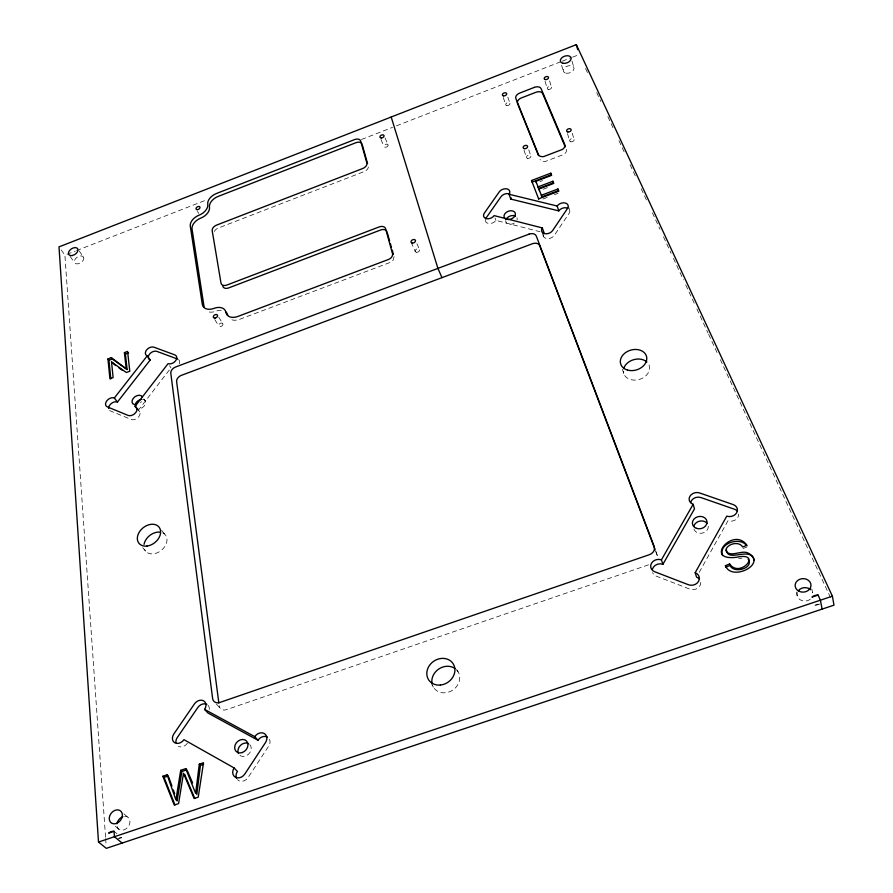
<?xml version="1.0" encoding="UTF-8"?>
<svg xmlns="http://www.w3.org/2000/svg" width="893" height="893" viewBox="0 0 893 893"><rect width="100%" height="100%" fill="white"/><g stroke="black" fill="none" stroke-linecap="round" stroke-linejoin="round"><path stroke-width="0.67" stroke-dasharray="4.46 3.35" d="M699.23 572.335L727.985 520.719A7.434 6.173 -9.4 0 0 735.385 519.882A7.434 6.173 -9.4 0 0 738.589 514.111M169.29 370.015L138.169 410.456A5.95 4.108 -35.8 0 1 138.817 416.651A5.95 4.108 -35.8 0 1 131.215 419.487L110.509 410.97A5.894 4.019 -36 0 1 108.957 409.541M743.099 548.536L747.341 546.773M105.553 837.221L64.899 255.13L75.258 251.089M76.564 250.587L206.06 200.088M361.464 139.487L392.552 127.364M396.436 125.846L560.994 61.673M562.289 61.17L571.353 57.632M572.659 57.13L579.133 54.607M540.075 181.547L542.497 180.632M543.178 189.227L548.123 187.351M543 198.983L549.284 196.605M554.319 194.696L558.092 193.268M648.552 564.845L226.42 709.689A7.111 5.682 -44.8 0 1 219.22 705.816M117.452 839.13L121.727 837.701L121.928 840.38M819.807 604.036L813.757 606.057A7.992 6.843 -0.3 0 1 818.144 604.115M738.656 558.549L742.016 558.192M485.346 220.158A5.916 4.108 -21.9 0 0 489.464 223.54A5.916 4.108 -21.9 0 0 495.939 220.392L539.997 231.722M114.047 831.316L116.927 833.716M115.342 826.315L119.171 829.519M123.881 813.836L127.666 817.084M216.352 704.03L220.471 708.551M142.701 547.722L145.972 551.595M161.655 530.386L164.837 534.315M138.236 409.842L139.766 411.896M143.896 398.981L145.403 401.024M61.215 249.973L64.899 255.13M70.112 256.403L74.532 262.609M79.22 250.966L83.585 257.184A5.291 3.304 -33.4 0 1 78.115 263.815A5.291 3.304 -33.4 0 1 75.492 258.713A5.291 3.304 -33.4 0 1 83.585 257.184M169.525 365.739L170.976 367.827M431.955 684.953L433.384 687.163M214.8 319.605L218.863 326.023M218.74 317.227L222.781 323.657A2.288 1.563 -31.6 0 1 220.538 326.604A2.288 1.563 -31.6 0 1 219.153 324.271A2.288 1.563 -31.6 0 1 222.781 323.657M456.703 669.549L458.076 671.793M197.453 211.328L198.748 213.494M585.574 68.527L588.509 74.856M596.714 92.571L600.81 101.434M607.843 116.615L613.111 128.012M618.972 140.67L624.24 152.056M630.101 164.714L636.553 178.633M641.241 188.758L647.682 202.678M652.37 212.802L659.983 229.255M663.499 236.857L671.112 253.311M673.456 258.367L683.424 279.889M685.768 284.945L694.553 303.933M696.897 308.989L708.026 333.044M708.618 334.306L717.983 354.554M720.327 359.622L830.479 597.551M411.126 242.271L415.267 251.502M416.919 243.756L419.487 249.527M380.976 139.498L384.012 146.463M385.028 137.924L388.053 144.889A2.177 1.406 -24.6 0 1 385.374 147.245A2.177 1.406 -24.6 0 1 384.671 144.9A2.177 1.406 -24.6 0 1 388.053 144.889M655.73 551.372L657.203 555.279A7.289 6.206 -14.7 0 1 657.393 558.505M495.035 218.004L495.939 220.392M542.163 232.593L543.424 236.21M655.897 551.483L657.203 555.279M503.261 97.571L505.751 104.838M524.035 150.281L526.502 157.559M507.838 97.158L509.892 103.231M528.768 149.834L530.81 155.907M568.406 206.35L569.578 210.011M622.399 369.3L623.906 374.033M545.043 81.33L547.32 88.697M549.608 80.928L551.494 87.079M567.479 133.626L569.734 141.016M572.212 133.191L574.076 139.353M561.597 65.289L563.427 71.473M572.033 61.215L573.819 67.421M796.389 592.081L797.215 595.91M811.804 588.889L812.574 592.751A7.881 6.72 -2 0 0 811.849 591.11M394.081 256.57L393.288 259.941A5.849 4.063 -25.6 0 1 389.728 262.598L239.681 319.314A11.509 7.87 -30.9 0 1 231.767 319.783M105.642 838.616L106.133 845.571M221.274 310.306A11.497 7.836 -31.6 0 0 215.849 311.233A11.386 7.68 -31.3 0 1 208.069 311.713M214.287 231.499A5.458 3.55 -30 0 1 218.305 228.028L364.132 171.59A5.503 3.605 -25.4 0 0 368.363 167.069M119.015 838.014A7.635 5.95 -53.3 0 1 121.727 837.701M810.275 599.214A7.881 6.72 -2 0 1 800.72 600.085A7.881 6.72 -2 0 1 797.371 592.439M124.607 816.369A7.535 5.86 -52.2 0 1 129.865 822.899A7.535 5.86 -52.2 0 1 122.241 830.256A7.535 5.86 -52.2 0 1 117.005 823.703M649.01 364.98A13.362 10.281 -16.3 0 1 638.718 379.603A13.362 10.281 -16.3 0 1 623.347 371.421M162.772 532.909A12.803 9.421 -39.3 0 1 162.146 549.653A12.803 9.421 -39.3 0 1 144.577 549.563M456.747 670.04A14.545 12.647 -34.8 0 1 452.282 690.401A14.545 12.647 -34.8 0 1 432.458 685.154M249.806 744.606A7.323 5.972 -47.1 0 1 248.634 754.116A7.323 5.972 -47.1 0 1 239.313 754.819M516.991 217.78A5.927 4.119 -21.2 0 1 516.969 220.002M514.268 223.083A5.927 4.119 -21.2 0 1 508.541 224.098A5.927 4.119 -21.2 0 1 505.739 220.895M708.294 526.278A7.334 6.139 -11.3 0 1 701.485 533.255A7.334 6.139 -11.3 0 1 693.727 527.93M142.634 399.338A5.883 4.052 -35.4 0 1 145.224 404.496A5.883 4.052 -35.4 0 1 138.125 408.793M566.285 149.421A5.86 3.94 -19.4 0 1 563.84 154.4L545.355 161.454A5.849 3.929 -19.9 0 1 540.042 159.445M700.726 582.359A7.535 6.497 -11 0 1 697.377 588.375A7.535 6.497 -11 0 1 689.876 589.134L656.188 576.108A7.412 6.34 -13.9 0 1 652.56 572.592M178.656 359.645A5.827 3.996 -33.6 0 1 179.214 363.819M269.496 739.315A7.356 6.05 -46.3 0 1 268.726 746.068L248.154 777.468A7.479 6.117 -48.6 0 1 237.426 779.656M208.036 705.314A7.166 5.682 -45.6 0 1 209.263 709.701M543.212 235.105A6.095 4.298 -19.9 0 0 547.621 238.621A6.095 4.298 -19.9 0 0 554.274 235.395L569.053 213.416A6.061 4.231 -19.3 0 0 568.975 209.074M187.441 743.166A7.267 5.749 -47.5 0 1 178.299 746.291M141.462 401.616A5.894 4.052 -35.3 0 1 140.435 402.721M416.384 252.25A2.333 1.619 -24.6 0 0 419.598 249.94A2.333 1.619 -24.6 0 0 416.16 249.359A2.333 1.619 -24.6 0 0 416.384 252.25M565.995 73.193A5.581 3.561 -19.2 0 0 574.032 68.337A5.581 3.561 -19.2 0 0 565.861 66.841A5.581 3.561 -19.2 0 0 565.995 73.193M548.335 89.4A2.244 1.44 -19.7 0 0 551.573 87.447A2.244 1.44 -19.7 0 0 548.313 86.822A2.244 1.44 -19.7 0 0 548.335 89.4M570.806 141.775A2.322 1.552 -19.1 0 0 574.154 139.743A2.322 1.552 -19.1 0 0 570.75 139.018A2.322 1.552 -19.1 0 0 570.806 141.775M506.733 105.541A2.221 1.44 -20.9 0 0 509.959 103.599A2.221 1.44 -20.9 0 0 506.777 102.952A2.221 1.44 -20.9 0 0 506.733 105.541M527.54 158.329A2.311 1.552 -20.4 0 0 530.889 156.308A2.311 1.552 -20.4 0 0 527.551 155.561A2.311 1.552 -20.4 0 0 527.54 158.329"/><path stroke-width="1.34" d="M196.806 794.524L200.445 765.312L199.284 764.151L203.504 762.756L198.224 797.17L194.116 798.509L183.489 773.282L178.589 803.622L174.258 805.039L162.85 776.24L167.125 774.823L168.331 775.961L164.055 777.379L162.85 776.24M199.284 764.151L195.634 793.386L185.744 768.65L180.699 770.324L175.899 799.882L167.125 774.823M184.416 776.408L184.672 774.421A105.798 87.001 -44.9 0 0 185.688 776.932L194.786 798.42M180.699 770.324L181.871 771.474L177.104 801.01L176.635 799.469M726.478 550.121C727.594 563.003 750.901 545.802 754.15 560.168M699.476 579.211A7.535 6.497 -11 0 0 696.562 577.135L695.178 572.703L726.768 516.132A7.468 6.184 -9.6 0 0 736.714 512.705A7.468 6.184 -9.6 0 0 733.209 504.59L699.621 492.958A7.334 6.05 -12 0 0 689.876 496.352A7.334 6.05 -12 0 0 693.147 504.299L694.497 508.876L662.907 564.309A7.412 6.34 -13.9 0 0 652.392 569.299M695.178 572.703A7.568 6.508 -11.2 0 1 698.583 581.31A7.568 6.508 -11.2 0 1 688.458 584.748L654.647 571.721A7.434 6.351 -14.1 0 1 651.477 563.304A7.434 6.351 -14.1 0 1 661.4 559.889L693.147 504.299M147.245 355.838L114.349 397.977A5.916 4.019 -35.9 0 0 106.825 400.801A5.916 4.019 -35.9 0 0 107.372 406.907L128.123 415.412A5.972 4.119 -35.7 0 0 135.747 412.566A5.972 4.119 -35.7 0 0 135.1 406.36L168.074 363.641A5.838 3.996 -33.6 0 0 175.597 360.805A5.838 3.996 -33.6 0 0 174.827 354.889L153.987 347.21A5.782 3.907 -33.9 0 0 146.564 350.011A5.782 3.907 -33.9 0 0 147.245 355.838L150.191 360.002L117.441 402.062A5.894 4.019 -36 0 0 111.592 403.29A5.894 4.019 -36 0 0 108.678 408.492M725.406 565.704L729.581 563.918C740.118 579.077 763.269 551.494 736.58 557.265C703.182 561.496 733.131 525.944 746.95 545.243L742.708 547.018C739.047 540.678 726.813 543.725 725.752 550.434C729.648 558.058 740.844 550.088 747.463 552.778C768.717 563.137 731.903 582.269 725.406 565.704L725.819 567.2L729.994 565.414C733.678 574.166 754.395 568.104 748.178 559.141M576.32 44.65L59.005 246.881L98.498 842.054L106.323 848.35L833.995 605.141L832.388 596.178L576.32 44.65L577.726 49.628M107.953 358.941L111.324 357.646L127.13 369.523L125.422 354.008L124.417 352.623L127.587 351.407L129.786 371.22L126.359 372.526L111.536 361.944L113.11 377.583L109.917 378.799L107.953 358.941L108.968 360.314L110.81 378.844M108.968 360.314L112.339 359.019L127.13 369.523M125.422 354.008L128.581 352.791M550.791 173.186L551.327 174.816L532.094 182.139L531.536 180.509L550.791 173.186L551.651 175.318L535.9 181.301L536.447 182.931M552.901 181.246L538.088 186.871L538.635 188.49L553.437 182.875L552.901 181.246L553.772 183.378L538.925 189.015L539.484 190.633M557.935 188.992L541.392 195.254L541.939 196.884L558.46 190.622L557.935 188.992L558.817 191.169L538.68 198.793M114.047 831.316L108.656 833.124A7.702 5.972 -53 0 1 114.047 831.316L114.438 836.719L122.14 843.07M818.066 595.084L811.971 597.127A8.059 6.876 -0.8 0 1 818.066 595.084L820.399 600.185L822.118 609.115M98.498 842.054L832.388 596.178M181.871 771.474L186.916 769.799L185.744 768.65M200.445 765.312L203.604 764.263M509.032 194.261L557.187 206.026A6.084 4.231 -19.4 0 1 565.224 202.99A6.084 4.231 -19.4 0 1 567.468 208.538L552.633 230.55A6.117 4.298 -19.9 0 1 544.529 233.609A6.117 4.298 -19.9 0 1 542.33 227.927L494.13 215.615A5.938 4.108 -21.9 0 1 486.272 218.606A5.938 4.108 -21.9 0 1 484.341 213.126L499.254 191.872A5.905 4.041 -21.3 0 1 507.057 188.914A5.905 4.041 -21.3 0 1 509.032 194.261L510.774 199.072L558.795 210.893A6.061 4.231 -19.3 0 1 568.026 208.348M177.696 359.098L156.9 351.396A5.771 3.907 -33.9 0 0 149.499 354.186A5.771 3.907 -33.9 0 0 150.191 360.002M236.545 778.294A7.479 6.117 -48.6 0 1 237.415 771.407L234.078 767.924L183.969 739.661A7.3 5.749 -47.3 0 1 174.816 742.797A7.3 5.749 -47.3 0 1 173.845 733.946L194.451 703.896A7.189 5.682 -45.4 0 1 203.537 700.782A7.189 5.682 -45.4 0 1 204.586 709.41L254.762 736.647L257.977 740.23A7.356 6.05 -46.3 0 1 267.342 737.049M257.977 740.23L207.946 713.016L204.586 709.41M115.722 365.583L111.536 361.944M118.903 367.849L122.084 370.126M746.66 545.634C740.118 536.325 717.927 543.446 722.593 555.546M114.349 397.977L117.441 402.062M135.1 406.36L137.399 409.429M111.324 357.646L112.339 359.019M441.968 277.645L437.927 268.391L391.19 117.028M187.43 770.994L192.609 782.927M565.213 146.876L542.643 93.575A5.637 3.639 -20.1 0 0 535.979 92.269L521.333 97.951A5.615 3.639 -20.5 0 0 517.46 103.342L538.501 155.616M164.055 777.379L174.972 804.906M535.9 181.301L538.635 188.49M538.925 189.015L541.939 196.884M531.536 180.509L538.758 199.195M655.228 550.066L539.662 245.608A6.061 4.309 -20.5 0 0 532.474 243.722L181.368 375.35A5.849 4.052 -33.8 0 0 176.613 381.568L218.852 703.059M168.777 777.234L171.947 786.086M173.309 789.881L174.671 793.676M542.33 227.927L544.004 232.749A6.095 4.298 -19.9 0 0 543.413 233.921M661.4 559.889L662.907 564.309M557.187 206.026L558.795 210.893M387.372 233.073L389.616 240.909M390.353 243.521L391.469 247.439M392.217 250.051L393.333 253.958M362.424 145.369L367.548 163.508M729.581 563.918L729.994 565.414M204.14 307.259L192.04 229.043A10.816 6.954 -30.2 0 1 200.791 218.093A10.716 6.831 -30.1 0 0 209.475 207.232A10.727 6.854 -29.5 0 1 218.093 196.449L356.073 142.657A5.425 3.494 -25.4 0 1 362.056 144.074M124.417 352.623L126.114 368.139M225.605 311.78A11.497 7.836 -31.6 0 1 227.693 315.251M387.004 231.767A5.76 3.929 -25.5 0 0 380.585 230.003L228.619 287.937A5.648 3.795 -30.6 0 1 222.77 286.039M798.23 590.842A7.881 6.72 -2 0 1 810.654 589.693M117.005 823.703A7.535 5.86 -52.2 0 1 122.91 816.704M623.671 368.675A13.362 10.281 -16.3 0 1 633.684 359.678A13.362 10.281 -16.3 0 1 646.9 362.011M144.041 544.339A12.803 9.421 -39.3 0 1 160.215 532.172M432.145 684.094A14.545 12.647 -34.8 0 1 438.731 669.047A14.545 12.647 -34.8 0 1 455.084 668.578M238.453 753.502A7.323 5.972 -47.1 0 1 240.507 745.342A7.323 5.972 -47.1 0 1 248.567 743.657M505.951 219.756A5.927 4.119 -21.2 0 1 515.54 216.128M693.861 526.312A7.334 6.139 -11.3 0 1 699.587 521.144A7.334 6.139 -11.3 0 1 707.066 523.32M135.133 404.864A5.883 4.052 -35.4 0 1 141.306 399.394M234.078 767.924A7.501 6.128 -48.5 0 0 235.339 777.211A7.501 6.128 -48.5 0 0 244.838 773.997L265.534 742.496A7.39 6.061 -46.2 0 0 264.172 733.454A7.39 6.061 -46.2 0 0 254.762 736.647M690.624 502.48A7.3 6.039 -11.8 0 1 700.938 497.568L734.392 509.211A7.434 6.173 -9.4 0 1 737.305 511.153M206.863 704.398A7.166 5.682 -45.6 0 0 197.833 707.513L177.339 737.462A7.267 5.749 -47.5 0 0 175.932 742.518M485.569 219.008A5.916 4.108 -21.9 0 1 486.172 217.881L501.018 196.672A5.883 4.041 -21.3 0 1 509.948 194.172M511.354 197.956A5.883 4.041 -21.3 0 1 510.774 199.072M506.777 219.343A5.95 4.13 -21.2 0 1 506.476 212.199A5.95 4.13 -21.2 0 1 515.373 213.371A5.95 4.13 -21.2 0 1 508.15 219.533M136.428 404.674A5.894 4.052 -35.3 0 1 133.269 398.356A5.894 4.052 -35.3 0 1 142.389 396.939M392.753 254.594L391.86 256.883A5.86 4.063 -25.6 0 1 388.288 259.539L237.918 316.435A11.542 7.87 -30.9 0 1 225.907 312.371A11.52 7.836 -31.6 0 0 214.041 308.364A11.408 7.68 -31.3 0 1 202.32 304.401L190.276 226.152A10.839 6.954 -30.2 0 1 199.061 215.191A10.738 6.82 -30.1 0 0 207.768 204.318A10.749 6.854 -29.5 0 1 216.419 193.513L354.666 139.576A5.436 3.494 -25.4 0 1 360.66 140.994L366.878 163.017A5.525 3.594 -25.4 0 1 362.725 168.509L216.597 225.103A5.47 3.539 -29.9 0 0 212.188 230.662L221.006 283.137A5.659 3.795 -30.6 0 0 226.867 285.046L379.157 226.934A5.771 3.929 -25.6 0 1 385.586 228.697L392.753 254.594M534.416 87.358L519.726 93.062A5.637 3.639 -20.6 0 0 515.841 98.464L538.423 154.556A5.86 3.929 -19.9 0 0 543.748 156.565L562.311 149.477A5.883 3.94 -19.5 0 0 564.756 144.487L541.091 88.653A5.648 3.639 -20.1 0 0 534.416 87.358M529.047 234.145L175.608 366.99A5.894 4.063 -33.7 0 0 170.797 373.241L212.623 698.56A7.166 5.704 -44.6 0 0 219.868 702.445L649.412 554.676A7.356 6.229 -15 0 0 654.167 546.427L536.28 236.02A6.106 4.309 -20.6 0 0 529.047 234.145M72.233 255.532A5.325 3.293 -33.3 0 0 77.769 248.89A5.325 3.293 -33.3 0 0 69.621 250.431A5.325 3.293 -33.3 0 0 72.233 255.532M381.322 137.957A2.188 1.406 -24.6 0 0 384.023 135.602A2.188 1.406 -24.6 0 0 380.619 135.613A2.188 1.406 -24.6 0 0 381.322 137.957M215.135 318.042A2.299 1.563 -31.6 0 0 217.401 315.084A2.299 1.563 -31.6 0 0 213.751 315.709A2.299 1.563 -31.6 0 0 215.135 318.042M197.219 209.654A2.143 1.362 -30.1 0 0 199.976 207.288A2.143 1.362 -30.1 0 0 196.828 207.221A2.143 1.362 -30.1 0 0 197.219 209.654M412.253 243.019A2.344 1.619 -24.6 0 0 415.491 240.697A2.344 1.619 -24.6 0 0 412.03 240.117A2.344 1.619 -24.6 0 0 412.253 243.019M798.844 591.166A7.948 6.764 -2.5 0 0 810.989 585.507A7.948 6.764 -2.5 0 0 799.302 579.468A7.948 6.764 -2.5 0 0 798.844 591.166M116.336 823.48A7.602 5.883 -51.9 0 0 121.247 811.592A7.602 5.883 -51.9 0 0 109.861 815.465A7.602 5.883 -51.9 0 0 116.336 823.48M440.394 685.043A14.679 12.703 -34.7 0 0 453.276 663.923A14.679 12.703 -34.7 0 0 428.93 666.256A14.679 12.703 -34.7 0 0 440.394 685.043M147.077 546.036A12.904 9.443 -39.1 0 0 159.892 528.466A12.904 9.443 -39.1 0 0 139.989 531.045A12.904 9.443 -39.1 0 0 147.077 546.036M627.433 370.037A13.462 10.303 -16.4 0 0 646.778 358.037A13.462 10.303 -16.4 0 0 626.428 352.032A13.462 10.303 -16.4 0 0 627.433 370.037M563.081 63.291A5.626 3.561 -19.3 0 0 571.174 58.402A5.626 3.561 -19.3 0 0 562.947 56.94A5.626 3.561 -19.3 0 0 563.081 63.291M545.299 79.566A2.255 1.44 -19.8 0 0 548.548 77.602A2.255 1.44 -19.8 0 0 545.277 76.988A2.255 1.44 -19.8 0 0 545.299 79.566M567.803 131.93A2.344 1.552 -19.2 0 0 571.174 129.887A2.344 1.552 -19.2 0 0 567.747 129.161A2.344 1.552 -19.2 0 0 567.803 131.93M503.429 95.852A2.232 1.44 -21 0 0 506.677 93.899A2.232 1.44 -21 0 0 503.473 93.252A2.232 1.44 -21 0 0 503.429 95.852M524.247 148.64A2.322 1.552 -20.5 0 0 527.618 146.597A2.322 1.552 -20.5 0 0 524.258 145.86A2.322 1.552 -20.5 0 0 524.247 148.64M696.451 528.355A7.367 6.151 -11.4 0 0 706.999 521.758A7.367 6.151 -11.4 0 0 695.602 517.706A7.367 6.151 -11.4 0 0 696.451 528.355M242.215 752.565A7.356 5.983 -46.9 0 0 246.568 741.067A7.356 5.983 -46.9 0 0 235.149 744.985A7.356 5.983 -46.9 0 0 242.215 752.565"/></g></svg>
